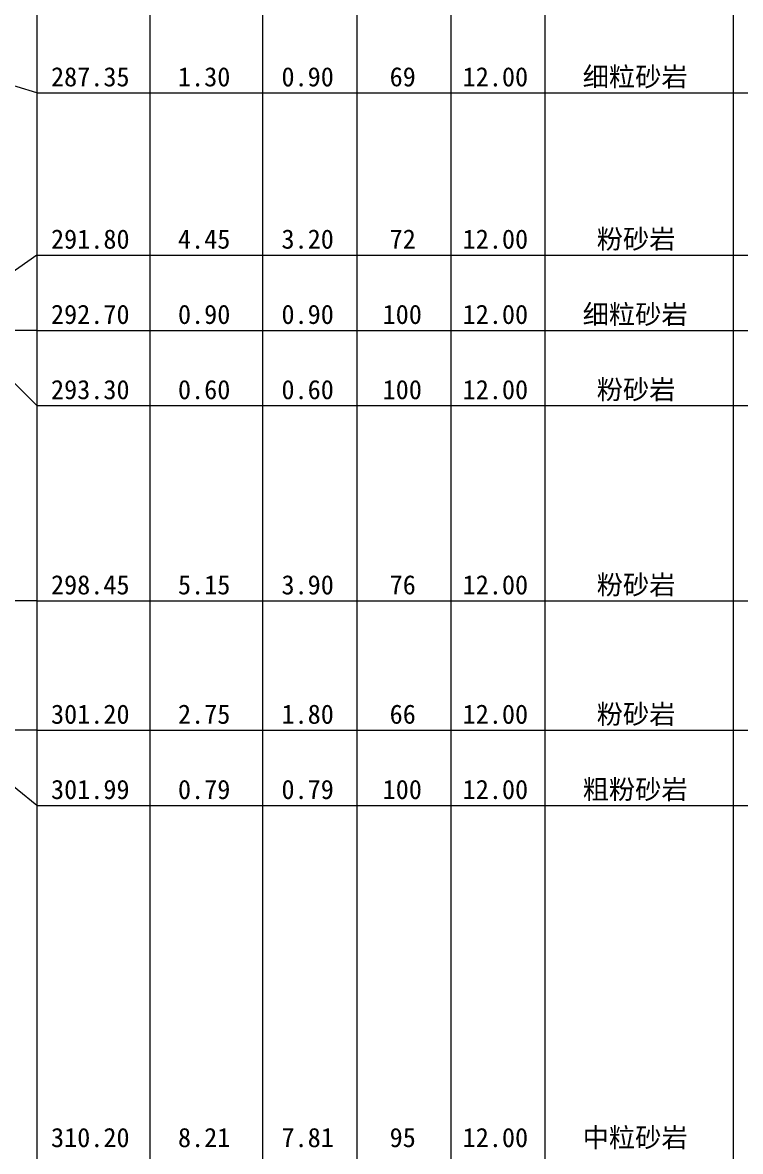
# Model space of a CAD drawing. Header units: inches. Extents: x -27 to 109, y -598 to 26.
# Drawn here: x 20.78 to 36.04, y -309.26 to -285.26 of the extents above; entities that cross this region are included whole.
import ezdxf

# ---------------------------------------------------------------- set-up
doc = ezdxf.new("R2010")
doc.units = ezdxf.units.IN
doc.header["$MEASUREMENT"] = 0
doc.layers.get('0').update_dxf_attribs({"lineweight": 0})
doc.styles.add('宋体', font='')
doc.styles.get('宋体').set_extended_font_data('宋体')

msp = doc.modelspace()

# ---------------------------------------------------------------- linework, layer by layer
at = {"linetype": 'Continuous', "lineweight": 15}
for p, q in [((21.082, 0.896), (21.082, -567.184)), ((23.482, 0.896), (23.482, -567.184)), ((25.882, 0.896), (25.882, -567.184)), ((27.882, 0.896), (27.882, -567.184)), ((29.882, 0.896), (29.882, -567.184)), ((31.882, 0.896), (31.882, -567.184)), ((35.882, 0.896), (35.882, -567.184)), ((21.082, -286.754), (20.082, -286.454)), ((21.082, -286.754), (23.482, -286.754)), ((23.482, -286.754), (25.882, -286.754)), ((25.882, -286.754), (27.882, -286.754)), ((27.882, -286.754), (29.882, -286.754)), ((29.882, -286.754), (31.882, -286.754)), ((31.882, -286.754), (35.882, -286.754)), ((35.882, -286.754), (65.882, -286.754)), ((21.082, -290.204), (20.082, -290.904)), ((21.082, -290.204), (23.482, -290.204)), ((23.482, -290.204), (25.882, -290.204)), ((25.882, -290.204), (27.882, -290.204)), ((27.882, -290.204), (29.882, -290.204)), ((29.882, -290.204), (31.882, -290.204)), ((31.882, -290.204), (35.882, -290.204)), ((35.882, -290.204), (65.882, -290.204)), ((21.082, -291.804), (20.082, -291.804)), ((21.082, -291.804), (23.482, -291.804)), ((23.482, -291.804), (25.882, -291.804)), ((25.882, -291.804), (27.882, -291.804)), ((27.882, -291.804), (29.882, -291.804)), ((29.882, -291.804), (31.882, -291.804)), ((31.882, -291.804), (35.882, -291.804)), ((35.882, -291.804), (65.882, -291.804)), ((21.082, -293.404), (20.082, -292.404)), ((21.082, -293.404), (23.482, -293.404)), ((23.482, -293.404), (25.882, -293.404)), ((25.882, -293.404), (27.882, -293.404)), ((27.882, -293.404), (29.882, -293.404)), ((29.882, -293.404), (31.882, -293.404)), ((31.882, -293.404), (35.882, -293.404)), ((35.882, -293.404), (65.882, -293.404)), ((21.082, -297.554), (20.082, -297.554)), ((21.082, -297.554), (23.482, -297.554)), ((23.482, -297.554), (25.882, -297.554)), ((25.882, -297.554), (27.882, -297.554)), ((27.882, -297.554), (29.882, -297.554)), ((29.882, -297.554), (31.882, -297.554)), ((31.882, -297.554), (35.882, -297.554)), ((35.882, -297.554), (65.882, -297.554)), ((21.082, -300.304), (20.082, -300.304)), ((21.082, -300.304), (23.482, -300.304)), ((23.482, -300.304), (25.882, -300.304)), ((25.882, -300.304), (27.882, -300.304)), ((27.882, -300.304), (29.882, -300.304)), ((29.882, -300.304), (31.882, -300.304)), ((31.882, -300.304), (35.882, -300.304)), ((35.882, -300.304), (65.882, -300.304)), ((21.082, -301.904), (20.082, -301.094)), ((21.082, -301.904), (23.482, -301.904)), ((23.482, -301.904), (25.882, -301.904)), ((25.882, -301.904), (27.882, -301.904)), ((27.882, -301.904), (29.882, -301.904)), ((29.882, -301.904), (31.882, -301.904)), ((31.882, -301.904), (35.882, -301.904)), ((35.882, -301.904), (65.882, -301.904))]:
    msp.add_line(p, q, dxfattribs=at)

# ---------------------------------------------------------------- texts
at = {"style": '宋体'}
for s, p in [('287.35', (21.384, -286.617)), ('1.30', (24.083, -286.617)), ('0.90', (26.283, -286.617)), ('69', (28.582, -286.617)), ('12.00', (30.134, -286.617)), ('细粒砂岩', (32.685, -286.617)), ('粉砂岩', (32.984, -290.067)), ('291.80', (21.384, -290.067)), ('4.45', (24.083, -290.067)), ('3.20', (26.283, -290.067)), ('72', (28.582, -290.067)), ('12.00', (30.134, -290.067)), ('292.70', (21.384, -291.667)), ('0.90', (24.083, -291.667)), ('0.90', (26.283, -291.667)), ('100', (28.433, -291.667)), ('12.00', (30.134, -291.667)), ('细粒砂岩', (32.685, -291.667)), ('293.30', (21.384, -293.267)), ('0.60', (24.083, -293.267)), ('0.60', (26.283, -293.267)), ('100', (28.433, -293.267)), ('12.00', (30.134, -293.267)), ('粉砂岩', (32.984, -293.267)), ('298.45', (21.384, -297.417)), ('5.15', (24.083, -297.417)), ('3.90', (26.283, -297.417)), ('76', (28.582, -297.417)), ('12.00', (30.134, -297.417)), ('粉砂岩', (32.984, -297.417)), ('粉砂岩', (32.984, -300.167)), ('301.20', (21.384, -300.167)), ('2.75', (24.083, -300.167)), ('1.80', (26.283, -300.167)), ('66', (28.582, -300.167)), ('12.00', (30.134, -300.167)), ('301.99', (21.384, -301.767)), ('0.79', (24.083, -301.767)), ('0.79', (26.283, -301.767)), ('100', (28.433, -301.767)), ('12.00', (30.134, -301.767)), ('粗粉砂岩', (32.685, -301.767)), ('310.20', (21.384, -309.167)), ('8.21', (24.083, -309.167)), ('7.81', (26.283, -309.167)), ('95', (28.582, -309.167)), ('12.00', (30.134, -309.167)), ('中粒砂岩', (32.685, -309.167))]:
    msp.add_text(s, height=0.4092, dxfattribs=at).set_placement(p)

doc.saveas('drawing.dxf')
